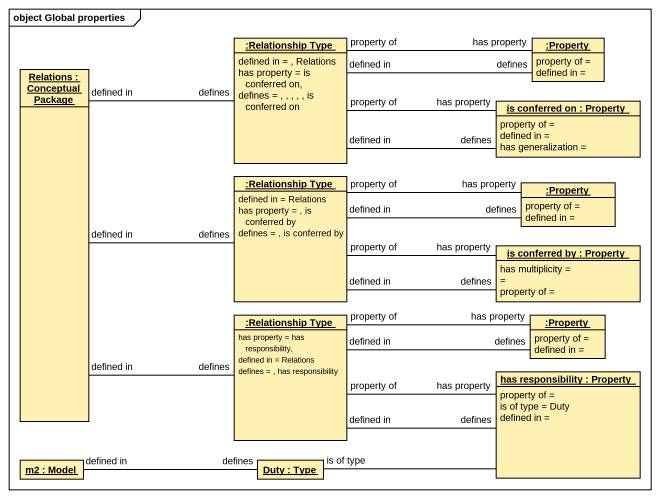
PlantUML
@startuml
mainframe object Global properties
hide circle
hide empty members
object "Relations : Conceptual Package" as Relations #FFF0B4
object ":Relationship Type" as Relationship_Type #FFF0B4 {
  defined in = , Relations
  has property = is conferred on,
  defines = , , , , , is conferred on
}
object ":Property" as Property #FFF0B4 {
  property of =
  defined in =
}
object "is conferred on : Property" as is_conferred_on #FFF0B4 {
  property of =
  defined in =
  has generalization =
}
object ":Relationship Type" as Relationship_Type_2 #FFF0B4 {
  defined in = Relations
  has property = , is conferred by
  defines = , is conferred by
}
object ":Property" as Property_2 #FFF0B4 {
  property of =
  defined in =
}
object "is conferred by : Property" as is_conferred_by #FFF0B4 {
  has multiplicity =
  ~=
  property of =
}
object ":Relationship Type" as Relationship_Type_3 #FFF0B4 {
  has property = has responsibility,
  defined in = Relations
  defines = , has responsibility
}
object ":Property" as Property_3 #FFF0B4 {
  property of =
  defined in =
}
object "has responsibility : Property" as has_responsibility #FFF0B4 {
  property of =
  is of type = Duty
  defined in =
}
object "m2 : Model" as m2 #FFF0B4
object "Duty : Type" as Duty #FFF0B4
Relations -up- Relationship_Type : defined in\ndefines
Relations -right- Relationship_Type_2 : defined in\ndefines
Relations -right- Relationship_Type_3 : defined in\ndefines
Relationship_Type -right- Property : property of\nhas property
Relationship_Type -right- Property : defined in\ndefines
Relationship_Type -right- is_conferred_on : property of\nhas property
Relationship_Type -right- is_conferred_on : defined in\ndefines
Relationship_Type_2 -right- Property_2 : property of\nhas property
Relationship_Type_2 -right- Property_2 : defined in\ndefines
Relationship_Type_2 -right- is_conferred_by : property of\nhas property
Relationship_Type_2 -right- is_conferred_by : defined in\ndefines
Relationship_Type_3 -right- Property_3 : property of\nhas property
Relationship_Type_3 -right- Property_3 : defined in\ndefines
Relationship_Type_3 -right- has_responsibility : property of\nhas property
Relationship_Type_3 -right- has_responsibility : defined in\ndefines
has_responsibility -left- Duty : is of type
m2 -right- Duty : defined in\ndefines
@enduml
